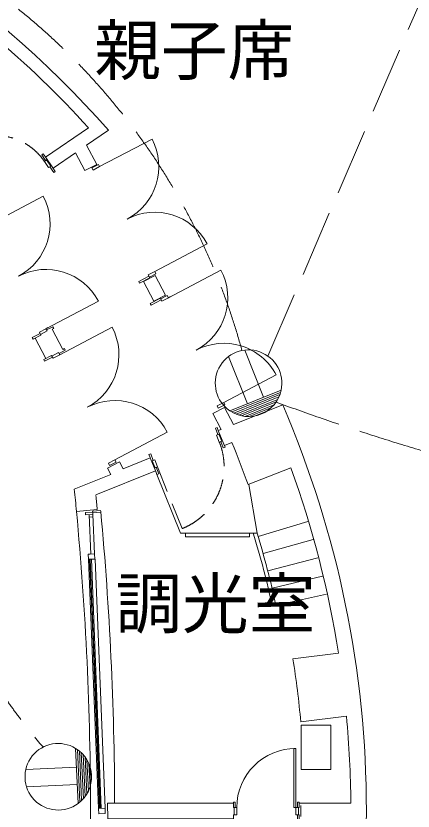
# Model space of a CAD drawing. Units: millimetres, scale not verified. Extents: x -50538 to 33462, y -30616 to 28184.
# Drawn here: x -2162 to 3202, y -1873 to 8869 of the extents above; entities that cross this region are included whole.
import ezdxf
from ezdxf.enums import TextEntityAlignment as Align

# ---------------------------------------------------------------- set-up
doc = ezdxf.new("R2010")
doc.units = ezdxf.units.MM
doc.header["$LTSCALE"] = 300
doc.linetypes.add('DASHED1', pattern=[1.8, 1.2, -0.6])
doc.linetypes.add('DASHED3', pattern=[4, 3, -1])
for name, color, linetype, lineweight in [('1-0_130', 7, 'Continuous', 9), ('8-1', 7, 'Continuous', 9), ('8-2', 7, 'Continuous', 9)]:
    doc.layers.add(name, color=color, linetype=linetype, lineweight=lineweight)
doc.layers.add('1-A', color=7, linetype='Continuous')
doc.styles.add('HG創英角ｺﾞｼｯｸUB', font='')
doc.styles.get('HG創英角ｺﾞｼｯｸUB').set_extended_font_data('HG創英角ｺﾞｼｯｸUB')

msp = doc.modelspace()

# ---------------------------------------------------------------- linework, layer by layer
at = {"layer": '1-0_130'}
for p, q in [((-1762.5, 6961.2), (-1181.1, 7356.8)), ((-1655.6, 6804.1), (-1768.1, 6969.4)), ((-1230.1, 6779.1), (-1070.8, 6862.9)), ((-1048.4, 6863.4), (-1032.1, 6832.4)), ((-260.8, 5430.3), (-287.4, 5416.3)), ((-101.2, 5062.3), (606.9, 5434.7)), ((-441.1, 5279), (-281.8, 5362.7)), ((-301.5, 5013.4), (-441.1, 5279)), ((-281.8, 5362.7), (-142.1, 5097.2)), ((-347.8, 4983.4), (-210.6, 5055.6)), ((-142.1, 5097.2), (-301.5, 5013.4)), ((-1756.6, 4643.6), (-1730, 4657.6)), ((-1651.5, 4648), (-1673.7, 4636.4)), ((-1673.7, 4636.4), (-1529.4, 4362)), ((-1930.3, 4501.4), (-1824.1, 4557.2)), ((-1759.5, 4241), (-1903.8, 4515.4)), ((-1570.4, 4289.6), (-1543.8, 4303.6)), ((-1529.4, 4362), (-1507.2, 4373.6)), ((1351.6, 4018.5), (643.6, 3646.2)), ((496.8, 3495.6), (656.1, 3579.3)), ((-117.6, 3245.9), (-825.6, 2873.5)), ((638.7, 3031.7), (603.5, 3119.9)), ((755.1, 3105.5), (652.6, 3064.2)), ((-276.9, 2722.5), (-1085.1, 2397.2)), ((-283.4, 2765.7), (-250.9, 2778.7)), ((974.4, 2536.4), (1551.1, 2764.9)), ((1095.9, 1881.7), (983.7, 2540.1)), ((-1063.8, 2201.2), (-1344.4, 2175.4)), ((-1124.8, 2154.3), (-1015.4, 2164.4)), ((-1123, 2131.3), (-1222.9, 2126.7)), ((-1148.9, 1599.5), (-1173, 2129)), ((-1171.6, 2099), (-1121.7, 2101.3)), ((110.7, 1954), (82.9, 1942.9)), ((1109.4, 1836.9), (1780.1, 2037.2)), ((1850.4, 1793.4), (1176.1, 1605.6)), ((-1098.9, 1601.8), (-1186.3, 1597.8)), ((-1158.2, 1529), (-1021.3, -1838.5)), ((-1008.8, -1837.9), (-1142.8, 1529.7)), ((-1092.9, 1532), (-958.9, -1835.6)), ((1238.5, 1373.3), (1916.2, 1548.5)), ((1977.4, 1302.4), (1296.5, 1139.8)), ((1301.4, 894.5), (2034, 1055.2)), ((2193.7, 261.8), (1578.3, 184.3)), ((1685.7, -668.9), (2301.2, -591.4)), ((774.9, -1825.9), (819.9, -1825.9)), ((784.9, -1925.9), (784.9, -1825.9)), ((1639.9, -1825.9), (1639.9, -1753.3)), ((1654.9, -1925.9), (1654.9, -1825.9)), ((1664.9, -1768.3), (2361, -1768.3)), ((1684.9, -1798.3), (1684.9, -1948.3))]:
    msp.add_line(p, q, dxfattribs=at)
at = {"layer": '1-0_130', "linetype": 'DASHED1'}
msp.add_line((82.9, 1942.9), (-250.9, 2778.7), dxfattribs=at)
at = {"layer": '1-0_130'}
for points in [[(-1070.8, 6862.9), (-1206.8, 7121.6), (-909.7, 7323.8)], [(-324.1, 7204.8), (-1032.1, 6832.4), (-1120.6, 6785.9), (-1136.9, 6816.8), (-1048.4, 6863.4)], [(-1768, 6969.5), (-1793.3, 7006.7), (-1814, 6992.7), (-1760.6, 6914.1)], [(-1661.2, 6812.4), (-1356.6, 7019.7), (-1230.1, 6779.1)], [(-1704.3, 6831.4), (-1650.9, 6752.9), (-1630.2, 6767), (-1655.5, 6804.2)], [(-2501.3, 6059.7), (-1793.3, 6432.1), (-1779.3, 6405.5)], [(420.7, 5788.7), (-287.4, 5416.3), (-271.1, 5385.3), (-359.6, 5338.8)], [(-354.9, 5329.9), (-375.9, 5369.8), (-287.4, 5416.3)], [(-366.6, 5352.1), (-503.7, 5279.9), (-492.1, 5257.8), (-354.9, 5329.9)], [(-210.6, 5055.6), (-189.7, 5015.7), (-101.2, 5062.3), (-74.6, 5076.2)], [(-101.2, 5062.3), (-117.5, 5093.3), (-206, 5046.7)], [(-1048.5, 5016), (-1756.6, 4643.6), (-1740.3, 4612.6), (-1828.8, 4566.1)], [(-199, 5033.4), (-336.2, 4961.3), (-347.8, 4983.4)], [(-1824.1, 4557.2), (-1845.1, 4597.1), (-1756.6, 4643.6)], [(-1747.2, 4625.9), (-1663.2, 4670.1), (-1651.5, 4648)], [(-862.3, 4662), (-1570.4, 4289.6), (-1586.7, 4320.6), (-1675.2, 4274)], [(-1835.8, 4579.4), (-1942, 4523.5), (-1930.3, 4501.4)], [(-1507.2, 4373.6), (-1495.6, 4351.5), (-1579.7, 4307.3)], [(-1679.8, 4282.9), (-1786, 4227), (-1774.4, 4204.9), (-1668.2, 4260.8)], [(-1679.8, 4282.9), (-1658.9, 4243.1), (-1570.4, 4289.6)], [(656.1, 3579.3), (777.3, 3349), (1441.4, 3614.3)], [(571, 3268.5), (608.3, 3283.5), (496.8, 3495.6)], [(645.2, 3082.8), (571, 3268.5), (554.3, 3310.3), (531.1, 3301), (566.4, 3212.8)], [(645.2, 3082.8), (661.9, 3041), (638.7, 3031.7)], [(-306.6, 2864.2), (-341.8, 2952.4), (-365, 2943.1), (-348.3, 2901.3)], [(-1373.4, 2475.2), (-879, 2674.2), (-923.9, 2759.7), (-764.6, 2843.4), (-715.8, 2750.6), (-347.4, 2898.9), (-273.2, 2713.2)], [(-250.9, 2778.7), (-288, 2871.6), (-320.5, 2858.6), (-283.4, 2765.7)], [(-274.2, 2715.6), (-257.5, 2673.8), (-234.3, 2683.1), (-269.5, 2771.3)], [(-257.5, 2673.8), (58.8, 1881.7), (1095.9, 1881.7)], [(-1222.9, 2126.7), (-1224.5, 2161.7), (-1124.6, 2166.2), (-1123, 2131.3), (-1098.9, 1601.8), (-1095.7, 1531.9), (-1183.1, 1527.9), (-1046.3, -1839.6), (-1043.1, -1909.5), (-955.7, -1905.6), (-958.9, -1835.6), (-1046.3, -1839.6)], [(-1017.7, 2189.3), (-1127.1, 2179.2), (-1124.6, 2166.2)], [(993.7, 1881.7), (993.7, 1831.8), (128.8, 1831.8), (128.8, 1881.7)], [(-1183.1, 1527.9), (-1186.3, 1597.8), (-1161.4, 1599)], [(-1033.8, -1839), (-1129.6, 626.7), (-1170.7, 1528.5)], [(1664.9, -1825.9), (1589.9, -1825.9), (1589.9, -1025.9), (1619.9, -1025.9)], [(1619.9, -1025.9), (1619.9, -1925.9), (1664.9, -1925.9), (1664.9, -1998.5), (1639.9, -1998.5), (1639.9, -1925.9)], [(774.9, -1978.3), (-922.1, -1978.3), (-925.3, -1768.3), (774.9, -1768.3)], [(774.9, -1825.9), (774.9, -1753.3), (799.9, -1753.3), (799.9, -1825.9)], [(819.9, -1825.9), (819.9, -1925.9), (774.9, -1925.9), (774.9, -1998.5), (799.9, -1998.5)], [(1639.9, -1753.3), (1664.9, -1753.3), (1664.9, -1825.9)]]:
    msp.add_lwpolyline(points, dxfattribs=at)
for points in [[(-1720.8, 6820.2), (-1691.9, 6839.9), (-1748.2, 6922.6), (-1777.1, 6902.9)], [(643.6, 3646.2), (659.9, 3615.2), (571.4, 3568.7), (555.1, 3599.6)], [(617.4, 3125.5), (580.3, 3218.4), (547.8, 3205.4), (584.9, 3112.5)], [(-809.3, 2842.5), (-897.8, 2796), (-914.1, 2827), (-825.6, 2873.5)], [(2090.7, -712.9), (1690.8, -712.9), (1690.8, -1312.9), (2090.7, -1312.9)]]:
    msp.add_lwpolyline(points, close=True, dxfattribs=at)
for centre, radius, start, end in [((-11318.6, -1873.3), 13890, 41.46321, 72.58356), ((-11318.6, -1873.3), 13710, 42.31769, 49.83852), ((-1032.1, 6832.4), 800, 297.74065, 27.74065), ((-2501.3, 6059.7), 800, 297.74065, 27.74065), ((-287.4, 5416.3), 800, 27.74065, 117.74065), ((-1756.6, 4643.6), 800, 27.74065, 117.74065), ((-101.2, 5062.3), 800, 297.74065, 27.74065), ((-1570.4, 4289.6), 800, 297.74065, 27.74065), ((643.6, 3646.2), 800, 27.7401, 117.74065), ((-825.6, 2873.5), 800, 27.74065, 117.74065), ((-11318.6, -1873.3), 13890, 0, 23.27046), ((-11318.6, -1873.3), 13060, 19.73355, 22.40929), ((-11318.6, -1873.3), 13680, 8.97925, 19.81909), ((-44904.9, -1886.6), 43749.5, 5.32732, 5.72191), ((-44908.9, -1824.9), 44029.5, 5.24658, 5.49066), ((-44888.6, -1900.3), 43734.5, 0.01746, 5.34715), ((-44871.9, -1824.9), 44037.5, 5.19746, 5.23), ((-44904.9, -1886.6), 44076.2, 0.15378, 5.28142), ((-11318.6, -1873.3), 12920, 12.37021, 16.8961), ((-11318.6, -1873.3), 12970, 12.37021, 16.82903), ((-11318.6, -1873.3), 13060, 5.2912, 9.06479), ((-11318.6, -1873.3), 13680, 0.43977, 5.37675), ((1619.9, -1825.9), 800, 90, 180), ((-44888.6, -1846.3), 43734.5, 354.65283, 359.98253), ((-11318.6, -1873.3), 13890, 336.72953, 360)]:
    msp.add_arc(centre, radius, start, end, dxfattribs=at)
at = {"layer": '1-0_130', "linetype": 'DASHED1'}
for centre, radius, start, end in [((-2438.5, 6452.8), 800, 34.23813, 124.23813), ((-250.9, 2778.7), 900, 291.77077, 21.77077)]:
    msp.add_arc(centre, radius, start, end, dxfattribs=at)
at = {"layer": '8-1'}
for p, q in [((1182, 3716.7), (927.7, 4353.6)), ((964.4, 3629.8), (710, 4266.7)), ((1419.9, 3811.7), (726.6, 3534.8)), ((1412.5, 3782.6), (751.9, 3518.7)), ((1402.8, 3752.5), (779.7, 3503.7)), ((1390, 3721.2), (810.5, 3489.8)), ((1373.6, 3688.5), (845, 3477.4)), ((1352.2, 3653.8), (884.4, 3466.9)), ((1323.7, 3616.2), (930.9, 3459.3)), ((1282.6, 3573.6), (990, 3456.8)), ((1202.1, 3515.3), (1088.6, 3470)), ((-1355.5, -1025.6), (-1321.6, -1771.3)), ((-1330.5, -1042), (-1298.1, -1752.6)), ((-1305.2, -1061.1), (-1274.7, -1731.3)), ((-1279.9, -1083.4), (-1251.5, -1706.8)), ((-1254.4, -1109.7), (-1228.5, -1678.3)), ((-1228.6, -1141.3), (-1205.7, -1644.5)), ((-1202.5, -1180.5), (-1183.2, -1603.1)), ((-1343.9, -1281.4), (-2029, -1312.6)), ((-1175.7, -1233.3), (-1161.4, -1548.1)), ((-1147.1, -1328.5), (-1141.5, -1450.6)), ((-1333.2, -1515.5), (-2018.3, -1546.7))]:
    msp.add_line(p, q, dxfattribs=at)
for centre, start, end in [((980, 3906.7), 347.81627, 235.72525), ((980, 3906.7), 235.72525, 347.81627), ((980, 3906.7), 235.72525, 347.81627), ((-1589.6, -1409.9), 58.6521, 306.56108), ((-1589.6, -1409.9), 306.56108, 58.6521), ((-1589.6, -1409.9), 306.56108, 58.6521)]:
    msp.add_arc(centre, 450, start, end, dxfattribs=at)
at = {"layer": '8-2', "linetype": 'DASHED3'}
msp.add_line((1241.9, 4272.6), (4471, 11792.5), dxfattribs=at)
for centre, radius, start, end in [((-7739.9, 1992.3), 8946.4, 15.26514, 51.12829), ((4392.7, 4285), 8143.6, 168.64802, 220.55187), ((12720.3, 34505.5), 32881.7, 249.7715, 267.14583)]:
    msp.add_arc(centre, radius, start, end, dxfattribs=at)

# ---------------------------------------------------------------- texts
at = {"layer": '1-A', "style": 'HG創英角ｺﾞｼｯｸUB'}
for s, p in [('親子席', (-1104.4, 7877.7)), ('調光室', (-818.5, 402.3))]:
    msp.add_text(s, height=659.8, dxfattribs=at).set_placement(p, align=Align.BOTTOM_LEFT)

doc.saveas('drawing.dxf')
